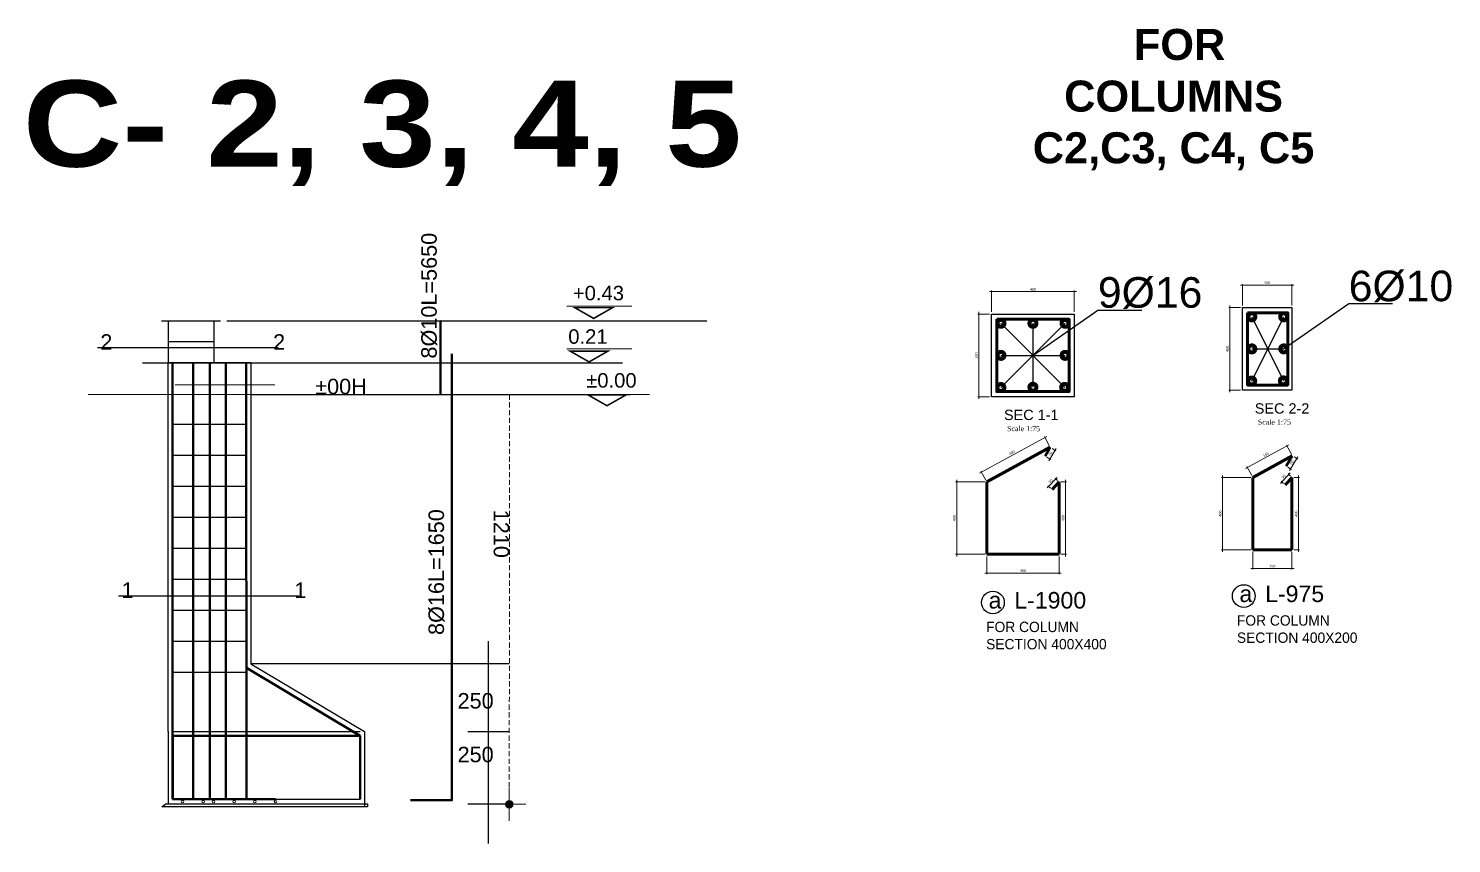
# Model space of a CAD drawing. Header units: millimetres. Extents: x -73920 to 111210, y -48963 to 87920.
# Drawn here: x 77745 to 84633, y 19430 to 23375 of the extents above; entities that cross this region are included whole.
import ezdxf

# ---------------------------------------------------------------- set-up
doc = ezdxf.new("R2010")
doc.units = ezdxf.units.MM
doc.header["$LTSCALE"] = 100
doc.header["$MEASUREMENT"] = 0
doc.linetypes.add('DOT2', pattern=[0.125, 0, -0.125])
doc.linetypes.add('HIDDEN', pattern=[0.375, 0.25, -0.125])
for name, color, linetype, lineweight in [('bar', 2, 'Continuous', 60), ('Concret', 3, 'Continuous', 60), ('dim', 106, 'Continuous', 18), ('DIM2', 36, 'Continuous', 13), ('Furn', 106, 'Continuous', 9), ('HATCH', 8, 'Continuous', 9), ('wal', 7, 'Continuous', 50)]:
    doc.layers.add(name, color=color, linetype=linetype, lineweight=lineweight)
for name, color, linetype in [('HATC H', 8, 'Continuous'), ('TEX', 4, 'Continuous'), ('water', 150, 'DOT2')]:
    doc.layers.add(name, color=color, linetype=linetype)
doc.styles.add('50', font='arial.ttf', dxfattribs={"height": 150})
doc.styles.add('ARIAL', font='')
doc.styles.add('AX', font='arial.ttf')
doc.styles.add('G', font='arial.ttf')
doc.styles.add('QW', font='times.ttf', dxfattribs={"height": 14})
doc.styles.get('ARIAL').set_extended_font_data('Arial Black')
doc.dimstyles.new('50PEA1', dxfattribs={"dimscale": 0, "dimtxt": 12.5, "dimasz": 5, "dimexe": 5, "dimexo": 10, "dimgap": 5, "dimtad": 1, "dimdec": 8, "dimdsep": 46, "dimtxsty": 'Standard', "dimblk1": 'ARCHTICK', "dimblk2": 'ARCHTICK', "dimsah": 1, "dimcen": 2.5, "dimdle": 10, "dimclrd": 8, "dimclre": 8, "dimclrt": 7, "dimadec": 8, "dimazin": 0, "dimtfac": 1, "dimtdec": 8, "dimtix": 1, "dimtmove": 2, "dimatfit": 3, "dimldrblk": 'ARCHTICK', "dimfxl": 1, "dimtolj": 1, "dimtzin": 0, "dimlwd": 13, "dimlwe": 13, "dimarcsym": 0})

# ---------------------------------------------------------------- blocks, each defined once
blk = doc.blocks.new('Dbre')
at = {"layer": 'Furn'}
h = blk.add_hatch(color=4, dxfattribs=at)
h.paths.add_polyline_path([(-203893.99, -57319.93), (-203896.28, -57319.93, 0.414214), (-203893.99, -57322.22)])
h.paths.add_polyline_path([(-203893.99, -57317.63, 0.414214), (-203896.28, -57319.93), (-203893.99, -57319.93)])
h.paths.add_polyline_path([(-203893.99, -57317.63), (-203893.99, -57319.93), (-203891.69, -57319.93, 0.414214)])
h.paths.add_polyline_path([(-203891.69, -57319.93), (-203893.99, -57319.93), (-203893.99, -57322.22, 0.414214)])
at = {"layer": 'Furn', "color": 4}
blk.add_line((-203893.99, -57309.93), (-203893.99, -57329.93), dxfattribs=at)
at = {"layer": 'Furn'}
blk.add_line((-203903.99, -57319.93), (-203883.99, -57319.93), dxfattribs=at)
at = {"layer": 'Furn', "color": 4}
blk.add_circle((-203893.99, -57319.93), 2.29, dxfattribs=at)
blk = doc.blocks.new('_ArchTick')
at = {"color": 0, "const_width": 0.15}
blk.add_lwpolyline([(-0.5, -0.5), (0.5, 0.5)], dxfattribs=at)
blk = doc.blocks.new('*D561')
at = {"color": 8, "lineweight": 13, "transparency": 16777216}
for p, q in [((82383.3, 20819.8), (82383.3, 20734)), ((82733.3, 20819.8), (82733.3, 20734)), ((82373.3, 20739), (82743.3, 20739))]:
    blk.add_line(p, q, dxfattribs=at)
at = {"layer": 'DEFPOINTS', "color": 0, "lineweight": 25, "transparency": 16777216}
for p in [(82383.3, 20829.8), (82733.3, 20829.8), (82733.3, 20739)]:
    blk.add_point(p, dxfattribs=at)
at = {"color": 8, "lineweight": 13, "transparency": 16777216, "xscale": 5, "yscale": 5, "zscale": 5, "rotation": 180}
blk.add_blockref('_ArchTick', (82383.3, 20739), dxfattribs=at)
at = {"color": 8, "lineweight": 13, "transparency": 16777216, "xscale": 5, "yscale": 5, "zscale": 5}
blk.add_blockref('_ArchTick', (82733.3, 20739), dxfattribs=at)
at = {"color": 7, "transparency": 16777216, "insert": (82558.3, 20750.2), "char_height": 12.5, "attachment_point": 5}
blk.add_mtext('\\A1;400', dxfattribs=at)
blk = doc.blocks.new('*D579')
at = {"color": 8, "lineweight": 13, "transparency": 16777216}
for p, q in [((82373.3, 21179.8), (82232.5, 21179.8)), ((82237.5, 20819.8), (82237.5, 21189.8)), ((82373.3, 20829.8), (82232.5, 20829.8))]:
    blk.add_line(p, q, dxfattribs=at)
at = {"layer": 'DEFPOINTS', "color": 0, "lineweight": 25, "transparency": 16777216}
for p in [(82237.5, 21179.8), (82383.3, 21179.8), (82383.3, 20829.8)]:
    blk.add_point(p, dxfattribs=at)
at = {"color": 8, "lineweight": 13, "transparency": 16777216, "xscale": 5, "yscale": 5, "zscale": 5}
for p, rotation in [((82237.5, 21179.8), 90), ((82237.5, 20829.8), 270)]:
    blk.add_blockref('_ArchTick', p, dxfattribs=dict(at, rotation=rotation))
at = {"color": 7, "transparency": 16777216, "insert": (82226.2, 21004.8), "char_height": 12.5, "attachment_point": 5, "rotation": 90}
blk.add_mtext('\\A1;400', dxfattribs=at)
blk = doc.blocks.new('*D580')
at = {"color": 8, "lineweight": 13, "transparency": 16777216}
for p, q in [((82348.3, 21223), (82673.1, 21400.3)), ((82685.7, 21356.3), (82661.9, 21399.9)), ((82378.5, 21188.6), (82354.7, 21232.2))]:
    blk.add_line(p, q, dxfattribs=at)
at = {"layer": 'DEFPOINTS', "color": 0, "lineweight": 25, "transparency": 16777216}
for p in [(82664.3, 21395.5), (82690.5, 21347.5), (82383.3, 21179.8)]:
    blk.add_point(p, dxfattribs=at)
at = {"color": 8, "lineweight": 13, "transparency": 16777216, "xscale": 5, "yscale": 5, "zscale": 5}
for p, rotation in [((82664.3, 21395.5), 28.63252918104146), ((82357.1, 21227.8), 208.6325291810414)]:
    blk.add_blockref('_ArchTick', p, dxfattribs=dict(at, rotation=rotation))
at = {"color": 7, "transparency": 16777216, "insert": (82505.3, 21321.5), "char_height": 12.5, "attachment_point": 5, "rotation": 28.63253}
blk.add_mtext('\\A1;400', dxfattribs=at)
blk = doc.blocks.new('*D581')
at = {"color": 8, "lineweight": 13, "transparency": 16777216}
for p, q in [((82743.3, 21179.8), (82769, 21179.8)), ((82764, 20819.8), (82764, 21189.8)), ((82743.3, 20829.8), (82769, 20829.8))]:
    blk.add_line(p, q, dxfattribs=at)
at = {"layer": 'DEFPOINTS', "color": 0, "lineweight": 25, "transparency": 16777216}
for p in [(82733.3, 21179.8), (82764, 21179.8), (82733.3, 20829.8)]:
    blk.add_point(p, dxfattribs=at)
at = {"color": 8, "lineweight": 13, "transparency": 16777216, "xscale": 5, "yscale": 5, "zscale": 5}
for p, rotation in [((82764, 21179.8), 90), ((82764, 20829.8), 270)]:
    blk.add_blockref('_ArchTick', p, dxfattribs=dict(at, rotation=rotation))
at = {"color": 7, "transparency": 16777216, "insert": (82752.7, 21004.8), "char_height": 12.5, "attachment_point": 5, "rotation": 90}
blk.add_mtext('\\A1;400', dxfattribs=at)
blk = doc.blocks.new('*D582')
at = {"color": 8, "lineweight": 13, "transparency": 16777216}
for p, q in [((82724.1, 21202.1), (82676.2, 21151)), ((82691.8, 21150.1), (82679.4, 21161.8)), ((82726, 21186.6), (82713.6, 21198.3))]:
    blk.add_line(p, q, dxfattribs=at)
at = {"layer": 'DEFPOINTS', "color": 0, "lineweight": 25, "transparency": 16777216}
for p in [(82683.1, 21158.3), (82733.3, 21179.8), (82699.1, 21143.3)]:
    blk.add_point(p, dxfattribs=at)
at = {"color": 8, "lineweight": 13, "transparency": 16777216, "xscale": 5, "yscale": 5, "zscale": 5}
for p, rotation in [((82683.1, 21158.3), 226.8760161124055), ((82717.3, 21194.8), 46.87601611240555)]:
    blk.add_blockref('_ArchTick', p, dxfattribs=dict(at, rotation=rotation))
at = {"color": 7, "transparency": 16777216, "insert": (82692, 21184.3), "char_height": 12.5, "attachment_point": 5, "rotation": 46.87602}
blk.add_mtext('\\A1;50', dxfattribs=at)
blk = doc.blocks.new('*D583')
at = {"color": 8, "lineweight": 13, "transparency": 16777216}
for p, q in [((82673.8, 21299.4), (82692.8, 21288.1)), ((82719, 21342.4), (82683.4, 21282)), ((82699.1, 21342.4), (82718.2, 21331.2))]:
    blk.add_line(p, q, dxfattribs=at)
at = {"layer": 'DEFPOINTS', "color": 0, "lineweight": 25, "transparency": 16777216}
for p in [(82665.1, 21304.4), (82688.5, 21290.7), (82690.5, 21347.5)]:
    blk.add_point(p, dxfattribs=at)
at = {"color": 8, "lineweight": 13, "transparency": 16777216, "xscale": 5, "yscale": 5, "zscale": 5}
for p, rotation in [((82688.5, 21290.7), 239.5055867572084), ((82713.9, 21333.7), 59.5055867572084)]:
    blk.add_blockref('_ArchTick', p, dxfattribs=dict(at, rotation=rotation))
at = {"color": 7, "transparency": 16777216, "insert": (82691.5, 21317.9), "char_height": 12.5, "attachment_point": 5, "rotation": 59.50559}
blk.add_mtext('\\A1;50', dxfattribs=at)
blk = doc.blocks.new('*D584')
at = {"color": 8, "lineweight": 13, "transparency": 16777216}
for p, q in [((82396.7, 22101), (82816.7, 22101)), ((82406.7, 22002.5), (82406.7, 22106)), ((82806.7, 22002.5), (82806.7, 22106))]:
    blk.add_line(p, q, dxfattribs=at)
at = {"layer": 'DEFPOINTS', "color": 0, "lineweight": 25, "transparency": 16777216}
for p in [(82806.7, 22101), (82406.7, 21992.5), (82806.7, 21992.5)]:
    blk.add_point(p, dxfattribs=at)
at = {"color": 8, "lineweight": 13, "transparency": 16777216, "xscale": 5, "yscale": 5, "zscale": 5, "rotation": 180}
blk.add_blockref('_ArchTick', (82406.7, 22101), dxfattribs=at)
at = {"color": 8, "lineweight": 13, "transparency": 16777216, "xscale": 5, "yscale": 5, "zscale": 5}
blk.add_blockref('_ArchTick', (82806.7, 22101), dxfattribs=at)
at = {"color": 7, "transparency": 16777216, "insert": (82606.7, 22112.2), "char_height": 12.5, "attachment_point": 5}
blk.add_mtext('\\A1;450', dxfattribs=at)
blk = doc.blocks.new('*D585')
at = {"color": 8, "lineweight": 13, "transparency": 16777216}
for p, q in [((82396.7, 21992.5), (82340, 21992.5)), ((82345, 22002.5), (82345, 21582.5)), ((82396.7, 21592.5), (82340, 21592.5))]:
    blk.add_line(p, q, dxfattribs=at)
at = {"layer": 'DEFPOINTS', "color": 0, "lineweight": 25, "transparency": 16777216}
for p in [(82406.7, 21992.5), (82345, 21592.5), (82406.7, 21592.5)]:
    blk.add_point(p, dxfattribs=at)
at = {"color": 8, "lineweight": 13, "transparency": 16777216, "xscale": 5, "yscale": 5, "zscale": 5}
for p, rotation in [((82345, 21992.5), 90), ((82345, 21592.5), 270)]:
    blk.add_blockref('_ArchTick', p, dxfattribs=dict(at, rotation=rotation))
at = {"color": 7, "transparency": 16777216, "insert": (82333.7, 21792.5), "char_height": 12.5, "attachment_point": 5, "rotation": 90}
blk.add_mtext('\\A1;450', dxfattribs=at)
blk = doc.blocks.new('*D586')
at = {"color": 8, "lineweight": 13, "transparency": 16777216}
for p, q in [((83610.7, 22132.3), (83870, 22132.3)), ((83620.7, 22033.8), (83620.7, 22137.3)), ((83860, 22033.8), (83860, 22137.3))]:
    blk.add_line(p, q, dxfattribs=at)
at = {"layer": 'DEFPOINTS', "color": 0, "lineweight": 25, "transparency": 16777216}
for p in [(83860, 22132.3), (83620.7, 22023.8), (83860, 22023.8)]:
    blk.add_point(p, dxfattribs=at)
at = {"color": 8, "lineweight": 13, "transparency": 16777216, "xscale": 5, "yscale": 5, "zscale": 5, "rotation": 180}
blk.add_blockref('_ArchTick', (83620.7, 22132.3), dxfattribs=at)
at = {"color": 8, "lineweight": 13, "transparency": 16777216, "xscale": 5, "yscale": 5, "zscale": 5}
blk.add_blockref('_ArchTick', (83860, 22132.3), dxfattribs=at)
at = {"color": 7, "transparency": 16777216, "insert": (83740.3, 22143.5), "char_height": 12.5, "attachment_point": 5}
blk.add_mtext('\\A1;200', dxfattribs=at)
blk = doc.blocks.new('*D587')
at = {"color": 8, "lineweight": 13, "transparency": 16777216}
for p, q in [((83610.7, 22023.8), (83554, 22023.8)), ((83559, 22033.8), (83559, 21613.8)), ((83610.7, 21623.8), (83554, 21623.8))]:
    blk.add_line(p, q, dxfattribs=at)
at = {"layer": 'DEFPOINTS', "color": 0, "lineweight": 25, "transparency": 16777216}
for p in [(83620.7, 22023.8), (83559, 21623.8), (83620.7, 21623.8)]:
    blk.add_point(p, dxfattribs=at)
at = {"color": 8, "lineweight": 13, "transparency": 16777216, "xscale": 5, "yscale": 5, "zscale": 5}
for p, rotation in [((83559, 22023.8), 90), ((83559, 21623.8), 270)]:
    blk.add_blockref('_ArchTick', p, dxfattribs=dict(at, rotation=rotation))
at = {"color": 7, "transparency": 16777216, "insert": (83547.7, 21823.8), "char_height": 12.5, "attachment_point": 5, "rotation": 90}
blk.add_mtext('\\A1;450', dxfattribs=at)
blk = doc.blocks.new('*D562')
at = {"color": 8, "lineweight": 13, "transparency": 16777216}
for p, q in [((83670.5, 20841.7), (83670.5, 20755.8)), ((83860.5, 20841.7), (83860.5, 20755.8)), ((83660.5, 20760.8), (83870.5, 20760.8))]:
    blk.add_line(p, q, dxfattribs=at)
at = {"layer": 'DEFPOINTS', "color": 0, "lineweight": 25, "transparency": 16777216}
for p in [(83670.5, 20851.7), (83860.5, 20851.7), (83860.5, 20760.8)]:
    blk.add_point(p, dxfattribs=at)
at = {"color": 8, "lineweight": 13, "transparency": 16777216, "xscale": 5, "yscale": 5, "zscale": 5, "rotation": 180}
blk.add_blockref('_ArchTick', (83670.5, 20760.8), dxfattribs=at)
at = {"color": 8, "lineweight": 13, "transparency": 16777216, "xscale": 5, "yscale": 5, "zscale": 5}
blk.add_blockref('_ArchTick', (83860.5, 20760.8), dxfattribs=at)
at = {"color": 7, "transparency": 16777216, "insert": (83765.5, 20772.1), "char_height": 12.5, "attachment_point": 5}
blk.add_mtext('\\A1;150', dxfattribs=at)
blk = doc.blocks.new('*D588')
at = {"color": 8, "lineweight": 13, "transparency": 16777216}
for p, q in [((83660.5, 21201.7), (83519.7, 21201.7)), ((83524.7, 20841.7), (83524.7, 21211.7)), ((83660.5, 20851.7), (83519.7, 20851.7))]:
    blk.add_line(p, q, dxfattribs=at)
at = {"layer": 'DEFPOINTS', "color": 0, "lineweight": 25, "transparency": 16777216}
for p in [(83524.7, 21201.7), (83670.5, 21201.7), (83670.5, 20851.7)]:
    blk.add_point(p, dxfattribs=at)
at = {"color": 8, "lineweight": 13, "transparency": 16777216, "xscale": 5, "yscale": 5, "zscale": 5}
for p, rotation in [((83524.7, 21201.7), 90), ((83524.7, 20851.7), 270)]:
    blk.add_blockref('_ArchTick', p, dxfattribs=dict(at, rotation=rotation))
at = {"color": 7, "transparency": 16777216, "insert": (83513.4, 21026.7), "char_height": 12.5, "attachment_point": 5, "rotation": 90}
blk.add_mtext('\\A1;400', dxfattribs=at)
blk = doc.blocks.new('*D589')
at = {"color": 8, "lineweight": 13, "transparency": 16777216}
for p, q in [((83635.5, 21244.8), (83844.6, 21359)), ((83857.3, 21315), (83833.5, 21358.6)), ((83665.7, 21210.4), (83641.9, 21254))]:
    blk.add_line(p, q, dxfattribs=at)
at = {"layer": 'DEFPOINTS', "color": 0, "lineweight": 25, "transparency": 16777216}
for p in [(83835.9, 21354.2), (83862.1, 21306.2), (83670.5, 21201.7)]:
    blk.add_point(p, dxfattribs=at)
at = {"color": 8, "lineweight": 13, "transparency": 16777216, "xscale": 5, "yscale": 5, "zscale": 5}
for p, rotation in [((83835.9, 21354.2), 28.6325291810413), ((83644.3, 21249.6), 208.6325291810413)]:
    blk.add_blockref('_ArchTick', p, dxfattribs=dict(at, rotation=rotation))
at = {"color": 7, "transparency": 16777216, "insert": (83734.7, 21311.8), "char_height": 12.5, "attachment_point": 5, "rotation": 28.63253}
blk.add_mtext('\\A1;150', dxfattribs=at)
blk = doc.blocks.new('*D590')
at = {"color": 8, "lineweight": 13, "transparency": 16777216}
for p, q in [((83871.2, 21201.7), (83896.9, 21201.7)), ((83891.9, 20841.7), (83891.9, 21211.7)), ((83871.2, 20851.7), (83896.9, 20851.7))]:
    blk.add_line(p, q, dxfattribs=at)
at = {"layer": 'DEFPOINTS', "color": 0, "lineweight": 25, "transparency": 16777216}
for p in [(83861.2, 21201.7), (83891.9, 21201.7), (83861.2, 20851.7)]:
    blk.add_point(p, dxfattribs=at)
at = {"color": 8, "lineweight": 13, "transparency": 16777216, "xscale": 5, "yscale": 5, "zscale": 5}
for p, rotation in [((83891.9, 21201.7), 90), ((83891.9, 20851.7), 270)]:
    blk.add_blockref('_ArchTick', p, dxfattribs=dict(at, rotation=rotation))
at = {"color": 7, "transparency": 16777216, "insert": (83880.6, 21026.7), "char_height": 12.5, "attachment_point": 5, "rotation": 90}
blk.add_mtext('\\A1;400', dxfattribs=at)
blk = doc.blocks.new('*D591')
at = {"color": 8, "lineweight": 13, "transparency": 16777216}
for p, q in [((83852, 21224), (83804.1, 21172.9)), ((83853.9, 21208.5), (83841.5, 21220.1)), ((83819.7, 21172), (83807.3, 21183.6))]:
    blk.add_line(p, q, dxfattribs=at)
at = {"layer": 'DEFPOINTS', "color": 0, "lineweight": 25, "transparency": 16777216}
for p in [(83810.9, 21180.2), (83827, 21165.2), (83861.2, 21201.7)]:
    blk.add_point(p, dxfattribs=at)
at = {"color": 8, "lineweight": 13, "transparency": 16777216, "xscale": 5, "yscale": 5, "zscale": 5}
for p, rotation in [((83845.1, 21216.7), 46.87601611240555), ((83810.9, 21180.2), 226.8760161124055)]:
    blk.add_blockref('_ArchTick', p, dxfattribs=dict(at, rotation=rotation))
at = {"color": 7, "transparency": 16777216, "insert": (83819.8, 21206.1), "char_height": 12.5, "attachment_point": 5, "rotation": 46.87602}
blk.add_mtext('\\A1;30', dxfattribs=at)
blk = doc.blocks.new('*D592')
at = {"color": 8, "lineweight": 13, "transparency": 16777216}
for p, q in [((83888.9, 21301.9), (83848.9, 21234.8)), ((83870.6, 21301.1), (83888.1, 21290.8)), ((83840.9, 21251.2), (83858.3, 21240.8))]:
    blk.add_line(p, q, dxfattribs=at)
at = {"layer": 'DEFPOINTS', "color": 0, "lineweight": 25, "transparency": 16777216}
for p in [(83862.1, 21306.2), (83832.3, 21256.3), (83854, 21243.4)]:
    blk.add_point(p, dxfattribs=at)
at = {"color": 8, "lineweight": 13, "transparency": 16777216, "xscale": 5, "yscale": 5, "zscale": 5}
for p, rotation in [((83883.8, 21293.3), 59.23245042258359), ((83854, 21243.4), 239.2324504225836)]:
    blk.add_blockref('_ArchTick', p, dxfattribs=dict(at, rotation=rotation))
at = {"color": 7, "transparency": 16777216, "insert": (83859.2, 21274.1), "char_height": 12.5, "attachment_point": 5, "rotation": 59.23245}
blk.add_mtext('\\A1;50', dxfattribs=at)

msp = doc.modelspace()

# ---------------------------------------------------------------- linework, layer by layer
at = {"color": 253, "linetype": 'HIDDEN', "lineweight": 25, "ltscale": 3000}
for p, q in [((83665.46204323, 21668.25737939), (83820.60681034, 21979.09005483)), ((83666.02489061, 21979.09005483), (83818.79360988, 21668.80933588)), ((82451.46204323, 21636.97160817), (82762.10360375, 21947.8042836)), ((82452.02489061, 21947.8042836), (82760.29040329, 21637.52356465)), ((82606.66844649, 21947.8042836), (82606.66844649, 21638.2658543)), ((82452.02489061, 21792.54094094), (82762.10360375, 21792.54094094)), ((83666.02489061, 21823.82671217), (83820.60681034, 21823.82671217))]:
    msp.add_line(p, q, dxfattribs=at)
at = {"color": 3}
for p, q in [((78421.59761767, 21959.51955121), (78641.59761767, 21959.51955121)), ((78421.59761767, 21959.51955121), (78421.59761767, 21755.72441141)), ((78641.59761767, 21959.51955121), (78641.59761767, 21755.72441141)), ((78705.21567265, 21959.51955121), (81028.40238233, 21959.51955114)), ((78421.59761767, 21859.51955121), (78641.59761767, 21859.51955121)), ((78296.81329032, 21755.72441141), (80620, 21755.72441134)), ((78821.59761767, 21755.7244114), (78421.59761767, 21755.7244114)), ((78421.59761767, 19972.51131238), (78421.59761767, 21610)), ((78821.59761767, 21602.78274362), (80657.86351481, 21602.78274362)), ((78442.84761767, 21460), (78800.09761767, 21460)), ((78442.84761767, 21310), (78800.09761767, 21310)), ((78442.84761767, 21160), (78800.09761767, 21160)), ((78442.84761767, 21010), (78800.09761767, 21010)), ((78442.84761767, 20860), (78800.09761767, 20860)), ((78442.84761767, 20710), (78800.09761767, 20710)), ((78442.84761767, 20560), (78800.09761767, 20560)), ((78442.84761767, 20410), (78800.09761767, 20410)), ((78442.84761767, 20260), (78800.09761767, 20260)), ((78821.59761767, 20300), (79371.59761767, 19972.51131238)), ((80071.78236922, 20300), (78821.59761767, 20300)), ((78421.59761767, 19972.51131238), (78421.59761767, 19622.51131238)), ((78442.84761767, 19972.51131238), (79350, 19972.51131238)), ((79371.59761767, 19972.51131238), (79371.59761767, 19607.51131238)), ((80071.78236922, 19970), (79871.78236922, 19970)), ((78940.86351481, 19644.01131238), (79350.09761767, 19644.01131238)), ((79371.59761767, 19607.51131238), (78390, 19607.51131238)), ((80071.78236922, 19619.86900757), (79871.78236922, 19619.86900757))]:
    msp.add_line(p, q, dxfattribs=at)
at = {"color": 1}
for p, q in [((78079.04768679, 21830.42904988), (78952.79768679, 21830.42904988)), ((78181.48851481, 20629.20169412), (79055.23851481, 20629.20169412))]:
    msp.add_line(p, q, dxfattribs=at)
at = {"color": 253, "linetype": 'HIDDEN', "lineweight": 25, "ltscale": 3000}
for points in [[(83820.15764695, 21823.94969535), (84135.05932355, 22042.99549133), (84347.08985339, 22042.99549133)], [(82606.15764695, 21792.66392413), (82921.05932355, 22011.70972011), (83133.08985339, 22011.70972011)]]:
    msp.add_lwpolyline(points, dxfattribs=at)
at = {"color": 1, "linetype": 'HIDDEN', "lineweight": 25, "ltscale": 3000}
for points in [[(82406.66844649, 21992.54094094), (82806.66844649, 21992.54094094), (82806.66844649, 21592.54094094), (82406.66844649, 21592.54094094)], [(83620.66844649, 22023.82671217), (83860, 22023.82671217), (83860, 21623.82671217), (83620.66844649, 21623.82671217)]]:
    msp.add_lwpolyline(points, close=True, dxfattribs=at)
at = {"color": 3}
for points in [[(78421.59761767, 21119.99999997), (78421.59761767, 21755.7244114), (78821.59761767, 21755.7244114), (78821.59761767, 20300)], [(78421.59761767, 20710.15448045), (78421.59761767, 20710.15448045), (78421.59761767, 21610)], [(78421.59761767, 20379.99999997), (78421.59761767, 20950.73274215)]]:
    msp.add_lwpolyline(points, dxfattribs=at)
msp.add_lwpolyline([(78410, 19622.51131238), (79385.36351481, 19622.51131238), (79385.36351481, 19607.51131238), (78390, 19607.51131238)], close=True, dxfattribs=at)
at = {"layer": 'bar', "linetype": 'Continuous'}
for p, q in [((82383.31702006, 21179.79777048), (82690.51589134, 21347.51435727)), ((82690.51589134, 21347.51435727), (82665.14317407, 21304.43042501)), ((83670.48569273, 21201.65508415), (83862.05195164, 21306.24153317)), ((83862.05195164, 21306.24153317), (83832.31184674, 21256.28773868)), ((82383.31702006, 20829.79777048), (82383.31702006, 21179.79777048)), ((82733.31702006, 21179.79777048), (82699.13805216, 21143.30396069)), ((82733.31702006, 21179.79777048), (82733.31702006, 20829.79777048)), ((83670.48569273, 20851.65508415), (83670.48569273, 21201.65508415)), ((83861.18282907, 21201.65508415), (83827.00386116, 21165.16127436)), ((83860.48569273, 21201.65508415), (83860.48569273, 20851.65508415)), ((82733.31702006, 20829.79777048), (82383.31702006, 20829.79777048)), ((83860.48569273, 20851.65508415), (83670.48569273, 20851.65508415))]:
    msp.add_line(p, q, dxfattribs=at)
for points in [[(83645.66844649, 21998.82671217), (83840, 21998.82671217), (83840, 21648.82671217), (83645.66844649, 21648.82671217)], [(82431.66844649, 21967.54094094), (82781.66844649, 21967.54094094), (82781.66844649, 21617.54094094), (82431.66844649, 21617.54094094)]]:
    msp.add_lwpolyline(points, close=True, dxfattribs=at)
at = {"layer": 'Concret', "color": 0, "linetype": 'HIDDEN', "lineweight": 20}
msp.add_line((80073.94579397, 21602.78274362), (80071.72850624, 19565.57591591), dxfattribs=at)
at = {"layer": 'dim', "color": 1, "linetype": 'Continuous'}
for p, q in [((80351.30759189, 22030), (80664.53999918, 22030)), ((80351.30759189, 21824.81669566), (80664.53999918, 21824.81669566)), ((80438.09761767, 21602.78274362), (80751.33002496, 21602.78274362))]:
    msp.add_line(p, q, dxfattribs=at)
at = {"layer": 'DIM2', "color": 6, "const_width": 33.75}
for points in [[(82442.14989061, 21947.8042836, -1), (82461.89989061, 21947.8042836, -1)], [(82596.79344649, 21947.8042836, -1), (82616.54344649, 21947.8042836, -1)], [(82752.22860375, 21947.8042836, -1), (82771.97860375, 21947.8042836, -1)], [(83656.14989061, 21979.09005483, -1), (83675.89989061, 21979.09005483, -1)], [(83810.73181034, 21979.09005483, -1), (83830.48181034, 21979.09005483, -1)], [(83656.14989061, 21823.82671217, -1), (83675.89989061, 21823.82671217, -1)], [(83810.73181034, 21823.82671217, -1), (83830.48181034, 21823.82671217, -1)], [(82442.14989061, 21792.54094094, -1), (82461.89989061, 21792.54094094, -1)], [(82752.22860375, 21792.54094094, -1), (82771.97860375, 21792.54094094, -1)], [(82441.58704323, 21636.97160817, -1), (82461.33704323, 21636.97160817, -1)], [(82596.79344649, 21638.2658543, -1), (82616.54344649, 21638.2658543, -1)], [(82750.41540329, 21637.52356465, -1), (82770.16540329, 21637.52356465, -1)], [(83655.58704323, 21668.25737939, -1), (83675.33704323, 21668.25737939, -1)], [(83808.91860988, 21668.80933588, -1), (83828.66860988, 21668.80933588, -1)]]:
    msp.add_lwpolyline(points, format="xyb", close=True, dxfattribs=at)
at = {"layer": 'Furn', "color": 4, "lineweight": 50}
for p, q in [((78442.84761767, 19644.01131238), (78442.84761767, 21755.7244114)), ((78542.84761767, 19644.01131238), (78542.84761767, 21755.7244114)), ((78622.6634457, 19644.01131238), (78622.6634457, 21755.7244114)), ((79350, 19951.01131238), (78800.09761767, 20280)), ((79350.09761767, 19951.01131238), (78443.09761767, 19951.01131238)), ((78443.09761767, 19951.01131238), (78443.09761767, 19644.01131238)), ((79350.09761767, 19951.01131238), (79350.09761767, 19644.01131238)), ((78442.84761767, 19644.01131238), (78940.86351481, 19644.01131238))]:
    msp.add_line(p, q, dxfattribs=at)
for points in [[(79739.73056624, 21959.51955118), (79739.73056624, 21959.51955118), (79739.73056624, 21602.78274362)], [(79794.12619943, 21800.56907974), (79794.12619943, 19639.44842818), (79594.12619943, 19639.44842818)], [(78700.09761767, 21755.7244114), (78700.09761767, 19644.01131238)], [(78799.16794107, 21755.7244114), (78800.09761767, 19644.01131238)]]:
    msp.add_lwpolyline(points, dxfattribs=at)
at = {"layer": 'Furn', "color": 4}
for centre in [(78490.34761767, 19633.07628937), (78590.34761767, 19633.07628937), (78640.34761767, 19633.07628937), (78740.34761767, 19633.07628937), (78840.34761767, 19633.07628937), (78940.84386839, 19633.07628937)]:
    msp.add_circle(centre, 6, dxfattribs=at)
at = {"layer": 'HATC H', "color": 4, "linetype": 'Continuous', "const_width": 7.5}
for points in [[(80388.76269859, 22023.61652278), (80480.55351405, 21971.29177952), (80572.34432951, 22023.61652278)], [(80366.51903017, 21813.13137174), (80458.30984562, 21760.80662848), (80550.10066108, 21813.13137174)], [(80453.30905595, 21601.0974197), (80545.0998714, 21548.77267644), (80636.89068686, 21601.0974197)]]:
    msp.add_lwpolyline(points, close=True, dxfattribs=at)
at = {"layer": 'HATCH', "lineweight": 5}
for points in [[(78454.93713218, 21650.29764843), (78937.81204586, 21650.29764843)], [(79370.1487397, 21602.78274362), (78034.36351481, 21602.32217678)]]:
    msp.add_lwpolyline(points, dxfattribs=at)
at = {"layer": 'TEX'}
for centre in [(83627.08569125, 20627.77509486), (82413.08569125, 20596.48932363)]:
    msp.add_circle(centre, 54.98728268, dxfattribs=at)
at = {"layer": 'water', "color": 3, "linetype": 'ByBlock', "lineweight": 25}
msp.add_line((78388.60099372, 21959.51955121), (78674.59424161, 21959.51955121), dxfattribs=at)
at = {"layer": 'water', "color": 1, "linetype": 'ByBlock', "lineweight": 25}
msp.add_line((79970, 20410), (79970, 19430), dxfattribs=at)

# ---------------------------------------------------------------- block references
at = {"layer": 'Furn', "color": 4, "xscale": 8.000000000029104, "yscale": 7.999999999992724, "zscale": 8}
msp.add_blockref('Dbre', (1711223.67055128, 478179.27223556), dxfattribs=at)

# ---------------------------------------------------------------- texts
at = {"color": 1, "linetype": 'HIDDEN', "lineweight": 25, "ltscale": 3000, "char_height": 50, "width": 1452.5634773839, "attachment_point": 1}
for s, insert in [('{\\C0;FOR COLUMN \\PSECTION 400X200}', (83593.87539027, 20534.61919955)), ('{\\C0;FOR COLUMN \\PSECTION 400X400}', (82379.87539027, 20503.33342832))]:
    msp.add_mtext(s, dxfattribs=dict(at, insert=insert))
at = {"layer": 'TEX', "color": 2, "ltscale": 0.2, "style": 'AX'}
for s, p in [('+0.43', (80379.85910011, 22059.08333841)), ('0.21', (80357.61543168, 21848.59818737)), ('%%P0.00', (80444.40545746, 21636.56423533))]:
    msp.add_text(s, height=70, dxfattribs=at).set_placement(p)
at = {"layer": 'TEX', "attachment_point": 1}
for s, insert, char_height, style in [('6%%C10', (84135.05932355, 22202.40340402), 148, 'G'), ('9%%C16', (82921.05932355, 22171.1176328), 148, 'G'), ('SEC 2-2', (83680.50317921, 21560.74179235), 50, 'G'), ('SEC 1-1', (82466.50317921, 21529.45602113), 50, 'G'), ('Scale 1:75', (82481.24950476, 21450.70748277), 25, 'QW'), ('Scale 1:75', (83695.24950476, 21481.993254), 25, 'QW')]:
    msp.add_mtext_dynamic_manual_height_columns(s, width=2462.3996833919, gutter_width=1, heights=[0], dxfattribs=dict(at, insert=insert, char_height=char_height, style=style))
at = {"layer": 'TEX', "char_height": 80, "width": 2462.3996833919, "attachment_point": 1, "style": 'G'}
for s, insert in [('a  L-975', (83606.19107934, 20678.63781647)), ('a  L-1900', (82392.19107934, 20647.35204525))]:
    msp.add_mtext(s, dxfattribs=dict(at, insert=insert))
at = {"layer": 'wal', "lineweight": 50, "insert": (83287.32514067, 23372.33812819), "char_height": 150, "width": 1611.8886130368, "attachment_point": 2, "style": '50'}
msp.add_mtext('{\\fArial|b1|i0|c0|p34; FOR\\PCOLUMNS C2,C3, C4, C5}', dxfattribs=at)
at = {"layer": 'wal', "lineweight": 50, "char_height": 75, "attachment_point": 1, "style": '50'}
for s, insert, rotation in [('8%%C10L=5650', (79645.97155373, 21776.99705564), 90), ('8%%C16L=1650', (79681.10613819, 20439.34963388), 90), ('1210', (80071.58920472, 21045.45169412), 270)]:
    msp.add_mtext(s, dxfattribs=dict(at, insert=insert, rotation=rotation))
for s, insert in [('2', (78092.6844535, 21894.67904988)), ('2', (78928.9344535, 21894.67904988)), ('%%P00H', (79132.87043138, 21679.36869177)), ('%%P00H', (79132.87043138, 21679.36869177)), ('1', (78195.12528152, 20693.45169412)), ('1', (79031.37528152, 20693.45169412)), ('250', (79821.78236922, 20158.29297408)), ('250', (79821.78236922, 19898.29297408))]:
    msp.add_mtext(s, dxfattribs=dict(at, insert=insert))
at = {"layer": 'water', "color": 1, "linetype": 'ByBlock', "lineweight": 25, "insert": (77717.57118503, 23122.33624529), "char_height": 416.5679827606, "attachment_point": 1, "style": 'ARIAL'}
msp.add_mtext_dynamic_manual_height_columns('{\\C0;C- 2, 3, 4, 5}', width=3822.4288149721, gutter_width=250, heights=[0], dxfattribs=at)

# ---------------------------------------------------------------- dimensions: what is measured, and where the dimension line sits
at = {"color": 3}
for base, p1, p2, text, picture, middle in [((82806.66844649, 22100.96939849), (82406.66844649, 21992.54094094), (82806.66844649, 21992.54094094), '450', '*D584', (82606.66844649, 22112.21939849)), ((83860, 22132.25516972), (83620.66844649, 22023.82671217), (83860, 22023.82671217), '200', '*D586', (83740.33422324, 22143.50516972)), ((82733.31702006, 20738.96939849), (82383.31702006, 20829.79777048), (82733.31702006, 20829.79777048), '400', '*D561', (82558.31702006, 20750.21939849)), ((83860.48569273, 20760.82671217), (83670.48569273, 20851.65508415), (83860.48569273, 20851.65508415), '150', '*D562', (83765.48569273, 20772.07671217))]:
    dim = msp.add_linear_dim(base=base, p1=p1, p2=p2, text=text, dimstyle='50PEA1', override={"dimscale": 1}, dxfattribs=at)
    dim.commit()
    dim.dimension.update_dxf_attribs({"geometry": picture, "text_midpoint": middle})
for base, p1, p2, text, picture, middle in [((82344.99977382, 21592.54094094), (82406.66844649, 21992.54094094), (82406.66844649, 21592.54094094), '450', '*D585', (82333.74977382, 21792.54094094)), ((83558.99977382, 21623.82671217), (83620.66844649, 22023.82671217), (83620.66844649, 21623.82671217), '450', '*D587', (83547.74977382, 21823.82671217)), ((82237.49977382, 21179.79777048), (82383.31702006, 20829.79777048), (82383.31702006, 21179.79777048), '400', '*D579', (82226.24977382, 21004.79777048)), ((82763.99977382, 21179.79777048), (82733.31702006, 20829.79777048), (82733.31702006, 21179.79777048), '400', '*D581', (82752.74977382, 21004.79777048)), ((83524.66844649, 21201.65508415), (83670.48569273, 20851.65508415), (83670.48569273, 21201.65508415), '400', '*D588', (83513.41844649, 21026.65508415)), ((83891.86558283, 21201.65508415), (83861.18282907, 20851.65508415), (83861.18282907, 21201.65508415), '400', '*D590', (83880.61558283, 21026.65508415))]:
    dim = msp.add_linear_dim(base=base, p1=p1, p2=p2, angle=90, text=text, dimstyle='50PEA1', override={"dimscale": 1}, dxfattribs=at)
    dim.commit()
    dim.dimension.update_dxf_attribs({"geometry": picture, "text_midpoint": middle})
for p1, p2, distance, text, picture, middle in [((82383.31702006, 21179.79777048), (82690.51589134, 21347.51435727), 54.65843869, '400', '*D580', (82505.33377463, 21321.50462951)), ((83670.48569273, 21201.65508415), (83862.05195164, 21306.24153317), 54.65843869, '150', '*D589', (83734.68614111, 21311.79687429)), ((83862.05195164, 21306.24153317), (83832.31184674, 21256.28773868), 25.27116185, '50', '*D592', (83859.22957919, 21274.0920223)), ((83861.18282907, 21201.65508415), (83827.00386116, 21165.16127436), -22.00683493, '30', '*D591', (83819.81997296, 21206.14186513))]:
    dim = msp.add_aligned_dim(p1=p1, p2=p2, distance=distance, text=text, dimstyle='50PEA1', override={"dimscale": 1}, dxfattribs=at)
    dim.commit()
    dim.dimension.update_dxf_attribs({"geometry": picture, "text_midpoint": middle})
for p1, p2, distance, picture, middle in [((82690.5158913438, 21347.5143572654), (82665.1431740734, 21304.4304250131), 27.133851776, '*D583', (82691.5163085851, 21317.9120615337)), ((82733.3170200642, 21179.7977704752), (82699.1380521574, 21143.3039606874), -22.0068349255, '*D582', (82691.9541639526, 21184.2845514533))]:
    dim = msp.add_aligned_dim(p1=p1, p2=p2, distance=distance, dimstyle='50PEA1', override={"dimscale": 1}, dxfattribs=at)
    dim.commit()
    dim.dimension.update_dxf_attribs({"geometry": picture, "text_midpoint": middle})

doc.saveas('drawing.dxf')
